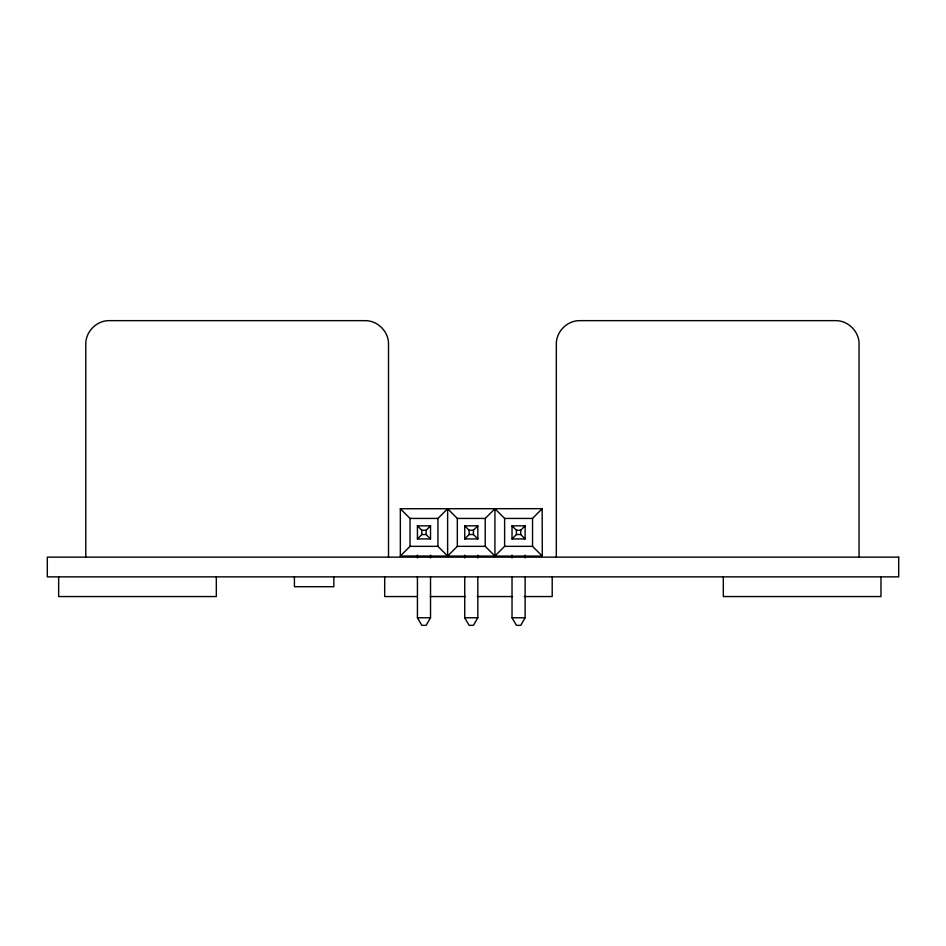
<?xml version="1.0" encoding="UTF-8"?>
<svg xmlns="http://www.w3.org/2000/svg" width="946" height="946" viewBox="0 0 946 946"><rect width="100%" height="100%" fill="white"/><g stroke="black" fill="none" stroke-linecap="round" stroke-linejoin="round"><path stroke-width="1.42" d="M430.525 576.753L430.525 617.773L426.126 625.353L421.833 625.353L417.434 617.773L417.434 576.753M477.825 576.753L477.825 617.773L473.414 625.353L469.133 625.353L464.734 617.773L464.734 576.753M525.125 576.753L525.125 617.773L520.714 625.353L516.433 625.353L512.023 617.773L512.023 576.753M542.295 556.106L532.539 546.35L532.539 518.432L542.164 508.676L400.335 508.735L400.335 556.035L542.295 556.106L542.164 508.676M400.335 556.035L410.02 546.35L410.02 518.432L400.335 508.735M417.434 538.936L421.833 534.525L421.833 530.245L417.434 525.834L430.525 525.834L430.525 538.936L417.434 538.936L417.434 525.834M430.525 538.936L426.126 534.525L426.126 530.245L430.525 525.834M410.02 518.432L437.939 518.432L447.624 508.735L457.32 518.432L485.239 518.432L494.924 508.735L504.62 518.432L532.539 518.432M410.02 546.35L437.939 546.35L447.624 556.035L457.32 546.35L457.32 518.432M464.734 538.936L469.133 534.525L469.133 530.245L464.734 525.834L477.825 525.834L477.825 538.936L464.734 538.936L464.734 525.834M477.825 538.936L473.414 534.525L473.414 530.245L477.825 525.834M457.32 546.35L485.239 546.35L494.924 556.035L504.62 546.35L504.62 518.432M512.023 538.936L516.433 534.525L516.433 530.245L512.023 525.834L525.125 525.834L525.125 538.936L512.023 538.936L512.023 525.834M525.125 538.936L520.714 534.525L520.714 530.245L525.125 525.834M421.833 530.245L426.126 530.245M469.133 530.245L473.414 530.245M516.433 530.245L520.714 530.245M421.833 534.525L426.126 534.525M469.133 534.525L473.414 534.525M516.433 534.525L520.714 534.525M504.62 546.35L532.539 546.35M417.009 596.559L384.691 596.559L384.691 576.859M430.241 596.559L465.503 596.559M477.269 596.559L512.531 596.559M524.285 596.559L552.204 596.559L552.204 576.859M417.434 617.773L430.525 617.773M464.734 617.773L477.825 617.773M512.023 617.773L525.125 617.773M880.974 576.859L880.974 596.559L723.312 596.559L723.312 576.859M859.051 557.147L859.051 344.202C859.323 331.608 848.089 320.375 835.495 320.647L579.886 320.647C567.293 320.375 556.071 331.608 556.331 344.202L556.331 557.147M525.125 555.125L525.125 557.939M512.023 555.125L512.023 557.939M494.924 508.735L494.924 556.035M485.239 518.432L485.239 546.35M477.825 555.125L477.825 557.939M464.734 555.125L464.734 557.939M447.624 508.735L447.624 556.035M437.939 518.432L437.939 546.35M430.525 555.125L430.525 557.939M417.434 555.125L417.434 557.939M388.51 557.147L388.51 344.202C388.782 331.608 377.549 320.375 364.967 320.647L109.346 320.647C96.764 320.375 85.53 331.608 85.79 344.202L85.79 557.147M333.843 576.859L333.843 586.709L294.419 586.709L294.419 576.859M216.327 576.859L216.327 596.559L58.652 596.559L58.652 576.859M898.7 557.147L47.3 557.147L47.3 576.859L898.7 576.859L898.7 557.147"/></g></svg>
